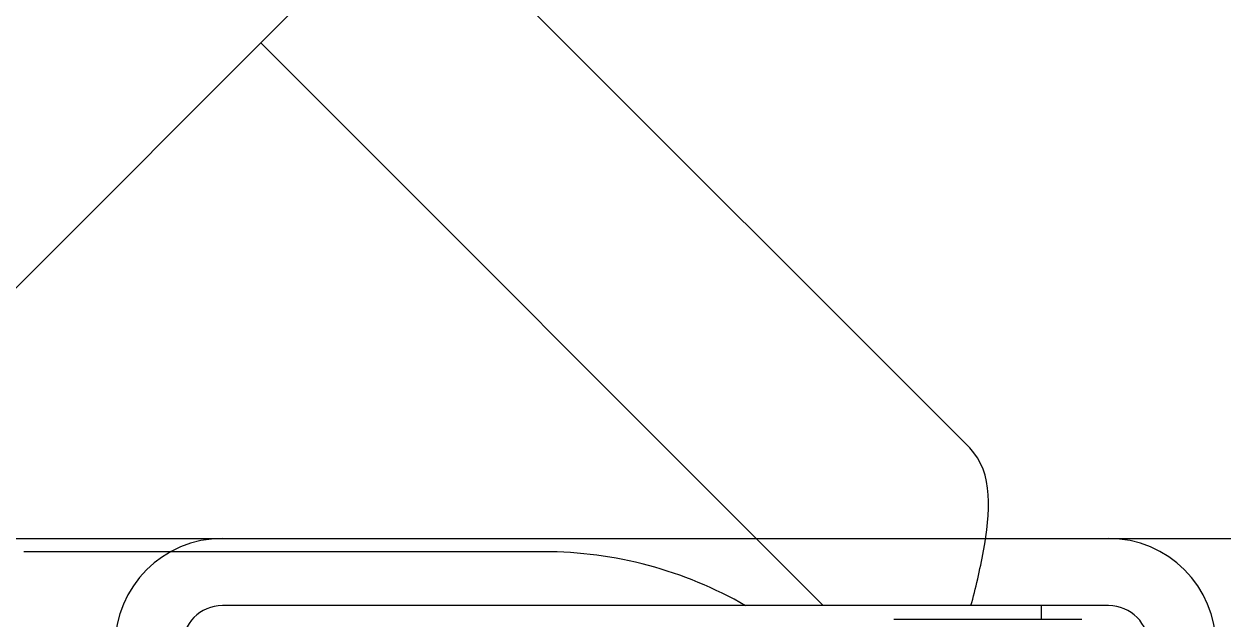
# Model space of a CAD drawing. Header units: millimetres. Extents: x -633009578 to 5705885, y -633235091 to 2571734.
# Drawn here: x 2462996.9 to 2463435.9, y 1995045.9 to 1995263.8 of the extents above; entities that cross this region are included whole.
import ezdxf

# ---------------------------------------------------------------- set-up
doc = ezdxf.new("R2010")
doc.units = ezdxf.units.MM
doc.header["$LTSCALE"] = 1000
doc.header["$MEASUREMENT"] = 0
doc.layers.get('0').update_dxf_attribs({"color": 9})
doc.layers.add('E-WIRE-系统', color=3, linetype='Continuous')

# ---------------------------------------------------------------- blocks, each defined once
blk = doc.blocks.new('G$CF4FACE3C')
at = {"layer": 'E-WIRE-系统'}
for p, q in [((-1610.76, -1234.63), (-1795.13, -1050.26)), ((-1796.73, -1051.85), (-1939.14, -1194.26)), ((-1659.22, -1286.8), (-1845.45, -1100.57)), ((-2293.02, -1264.58), (-1072.06, -1264.58)), ((-1858.11, -1264.58), (-1564.77, -1264.58)), ((-1751.65, -1268.96), (-1923.8, -1268.96)), ((-1564.77, -1286.8), (-1858.11, -1286.8)), ((-1586.99, -1291.24), (-1586.99, -1286.8)), ((-1635.88, -1291.24), (-1573.66, -1291.24))]:
    blk.add_line(p, q, dxfattribs=at)
for centre, radius, start, end in [((-1858.11, -1300.13), 35.56, 90, 180), ((-1564.77, -1300.13), 35.56, 0, 90), ((-1751.65, -1402.38), 133.41, 59.9917, 90), ((-1858.11, -1300.13), 13.33, 90, 180), ((-1564.77, -1300.13), 13.33, 0, 90)]:
    blk.add_arc(centre, radius, start, end, dxfattribs=at)
blk.add_open_spline([(-1610.34, -1286.8), (-1608.76, -1281.04), (-1604.62, -1263.55), (-1602.66, -1242.73), (-1610.76, -1234.63)], degree=3, knots=[0.4300082, 0.4300082, 0.4300082, 0.4300082, 0.6249576, 1, 1, 1, 1], dxfattribs=at)

msp = doc.modelspace()

# ---------------------------------------------------------------- block references
at = {"xscale": 1.10592, "yscale": 1.10592, "zscale": 1.10592}
msp.add_blockref('G$CF4FACE3C', (2465124.5, 1996473.94, -46.08), dxfattribs=at)

doc.saveas('drawing.dxf')
